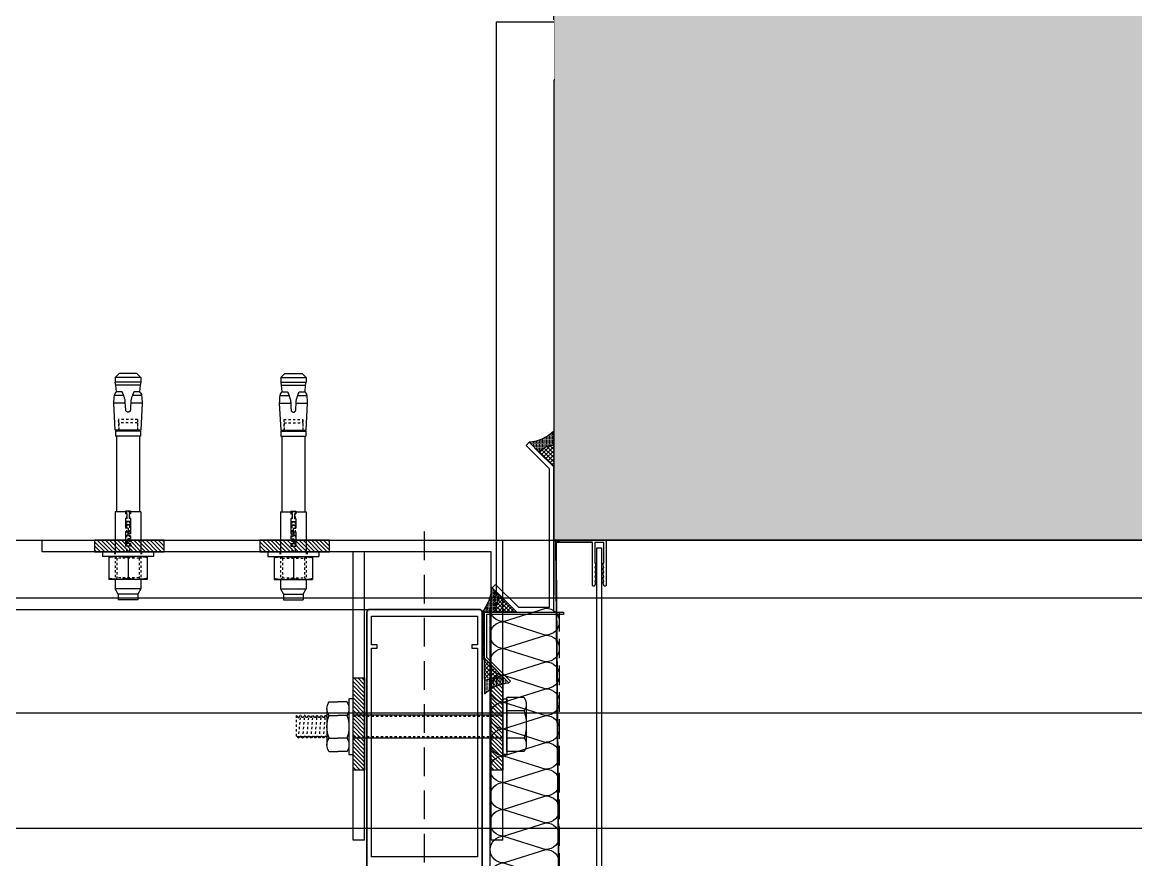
# Model space of a CAD drawing. Header units: inches. Extents: x 21 to 32698, y 13 to 3712.
# Drawn here: x 11963.62 to 12011.99, y 968.21 to 1004.58 of the extents above; entities that cross this region are included whole.
import ezdxf

# ---------------------------------------------------------------- set-up
doc = ezdxf.new("R2010")
doc.units = ezdxf.units.IN
doc.header["$MEASUREMENT"] = 0
doc.set_wipeout_variables(frame=1)
for name, pattern in [('1+1 dbx a2$0$374_BLD_A1_BLOK_2$0$HIDDEN', [0.375, 0.25, -0.125]), ('DASHDOT', [1, 0.5, -0.25, 0, -0.25]), ('DASHED2', [0.375, 0.25, -0.125]), ('DOT', [6.35, 0, -6.35]), ('HIDDEN', [9.525, 6.35, -3.175]), ('phl_center', [0.75, 0.4, -0.35]), ('phl_thick', [0])]:
    doc.linetypes.add(name, pattern=pattern)
for name, color, linetype, lineweight in [('Z_MİM_-KM-BEAM-RAY', 8, 'DOT', 25), ('Z_MİM_-KM-GLAZ', 8, 'Continuous', 25), ('Z_MİM_-KM-IRON-09', 8, 'Continuous', 25), ('Z_MİM_-KM-IZO-THERMAL', 8, 'Continuous', 25), ('Z_MİM_-KM-IZO-THERMAL-ROCKWOOL', 8, 'BATTING', 25), ('Z_MİM_-KM-PATTERN-STRC', 8, 'Continuous', 25), ('Z_MİM_-KM-STRC-CONCRETE', 8, 'Continuous', 25), ('Z_MİM_-KM-WALL', 8, 'Continuous', 25), ('Z_MİM_-KM-WALL-PL', 8, 'Continuous', 25), ('Z_MİM_-KM-WALL-PLASTER', 8, 'Continuous', 25), ('Z_MİM_00', 8, 'Continuous', 25), ('Z_MİM_2-0', 8, 'Continuous', 25), ('Z_MİM_3-1', 8, 'DASHED2', 25), ('Z_MİM_ALUMINIUM', 8, 'Continuous', 25), ('Z_MİM_AX', 8, 'DASHDOT', 25), ('Z_MİM_MYM Taşyünü', 8, 'Continuous', 25), ('Z_MİM_MYM_alüminyum levha', 8, 'Continuous', 25), ('Z_MİM_MYM_butil mastik', 8, 'Continuous', 25), ('Z_MİM_MYM_galvaniz levha', 8, 'Continuous', 25), ('Z_MİM_MYM_MEMBRAN_', 8, 'HIDDEN', 25), ('Z_MİM_MYM_taşyünü', 8, 'Continuous', 25), ('Z_MİM_OL', 8, 'Continuous', 25), ('Z_MİM_projection', 8, 'Continuous', 25)]:
    doc.layers.add(name, color=color, linetype=linetype, lineweight=lineweight)
doc.linetypes.add('BATTING', pattern='A,0.00254,-2.54,[134,ltypeshp.shx,S=2.54,R=0,X=-2.54,Y=0],-5.08,[134,ltypeshp.shx,S=2.54,R=180,X=2.54,Y=0],-2.54', length=10.16254)

# ---------------------------------------------------------------- blocks, each defined once
blk = doc.blocks.new('VD')
at = {"layer": 'Z_MİM_2-0', "extrusion": (0.950035, -0.312144, 0), "elevation": -4.98}
blk.add_lwpolyline([(10.18, 0), (15.15, 0)], dxfattribs=at)
at = {"layer": 'Z_MİM_2-0', "extrusion": (0.932972, 0.359948, 0), "elevation": 5.74}
blk.add_lwpolyline([(14.87, 0), (10.57, 0)], dxfattribs=at)
at = {"layer": 'Z_MİM_2-0', "extrusion": (0.164399, -0.986394, 0)}
for points, elevation in [([(-0.17, 0), (4.08, 0)], -11.73), ([(3.85, 0), (-0.4, 0)], -10.35), ([(3.62, 0), (-0.63, 0)], -8.97), ([(3.39, 0), (-0.86, 0)], -7.59), ([(3.16, 0), (-1.09, 0)], -6.21), ([(2.93, 0), (-1.32, 0)], -4.83), ([(2.7, 0), (-1.55, 0)], -3.44), ([(2.47, 0), (-1.79, 0)], -2.06)]:
    blk.add_lwpolyline(points, dxfattribs=dict(at, elevation=elevation))
at = {"layer": 'Z_MİM_2-0'}
blk.add_lwpolyline([(-1.73, 13), (1.72, 13.58)], dxfattribs=at)
at = {"layer": 'Z_MİM_2-0', "extrusion": (1, 0, 0)}
for points, elevation in [([(0.14, 0), (11.22, 0)], -1.55), ([(11.92, 0), (0.14, 0)], 1.55), ([(-2.72, 0), (-3.09, 0)], -0.45), ([(-3.09, 0), (-2.72, 0)], 0.45)]:
    blk.add_lwpolyline(points, dxfattribs=dict(at, elevation=elevation))
at = {"layer": 'Z_MİM_2-0', "extrusion": (0.065533, -0.99785, 0), "elevation": -0.9}
blk.add_lwpolyline([(-0.26, 0), (2.16, 0)], dxfattribs=at)
at = {"layer": 'Z_MİM_2-0', "extrusion": (0, 1, 0)}
for points, elevation in [([(4.1, 0), (-4.1, 0)], -0.06), ([(-0.45, 0), (0.45, 0)], -2.72)]:
    blk.add_lwpolyline(points, dxfattribs=dict(at, elevation=elevation))
at = {"layer": 'Z_MİM_2-0'}
for centre, start, end in [((-1.75, 0.14), 270, 0), ((1.75, 0.14), 180, 270)]:
    blk.add_arc(centre, 0.2, start, end, dxfattribs=at)
at = {"layer": 'Z_MİM_2-0', "extrusion": (0, 0, -1)}
for centre, radius, start, end in [((1.28, -0.06), 2.82, 290.351, 0), ((0, 3.39), 6.5, 273.9761, 290.351), ((0, 3.39), 6.5, 249.649, 266.0239), ((-1.28, -0.06), 2.82, 180, 249.649)]:
    blk.add_arc(centre, radius, start, end, dxfattribs=at)
at = {"layer": 'Z_MİM_3-1', "extrusion": (0.469472, -0.882948, 0)}
blk.add_lwpolyline([(-1.3, 0), (0, 0)], dxfattribs=at)
at = {"layer": 'Z_MİM_3-1', "extrusion": (-0.469472, -0.882948, 0), "elevation": 0}
blk.add_lwpolyline([(0, 0), (1.3, 0)], dxfattribs=at)
at = {"layer": 'Z_MİM_3-1'}
for points in [[(-2.2, -2.72), (-1.15, -0.61)], [(-0.64, -3.08), (-0.52, -0.61)], [(-0.47, -3.09), (-0.35, -0.61)], [(0.47, -3.09), (0.35, -0.61)], [(0.64, -3.08), (0.52, -0.61)], [(1.14, -0.61), (2.2, -2.72)]]:
    blk.add_lwpolyline(points, dxfattribs=at)
at = {"layer": 'Z_MİM_3-1', "extrusion": (0.998869, -0.047542, 0), "elevation": -1.06}
blk.add_lwpolyline([(-3.05, 0), (-0.66, 0)], dxfattribs=at)
at = {"layer": 'Z_MİM_3-1', "extrusion": (0, 1, 0), "elevation": -0.61}
blk.add_lwpolyline([(1.14, 0), (-1.15, 0)], dxfattribs=at)
at = {"layer": 'Z_MİM_3-1', "extrusion": (0.998869, 0.047542, 0), "elevation": 1.06}
blk.add_lwpolyline([(-3.05, 0), (-0.66, 0)], dxfattribs=at)
at = {"layer": 'Z_MİM_AX', "extrusion": (1, 0, 0), "elevation": 0}
blk.add_lwpolyline([(-7.11, 0), (19.94, 0)], dxfattribs=at)
blk = doc.blocks.new('A$C70963ABB')
at = {"layer": 'Z_MİM_-KM-IRON-09'}
blk.add_lwpolyline([(0.4, 20), (0.4, 69.5), (5.4, 69.5), (5.4, 70), (-0.1, 70), (-0.1, 20), (0.4, 20)], dxfattribs=at)
at = {"layer": 'Z_MİM_OL', "yscale": 0.1, "zscale": 0.1}
for p, xscale in [((1.726, 69.506), 0.1), ((4.074, 69.506), -0.1)]:
    blk.add_blockref('VD', p, dxfattribs=dict(at, xscale=xscale))
blk = doc.blocks.new('-KM_Kolon-1K')
at = {"layer": 'Z_MİM_-KM-PATTERN-STRC'}
blk.add_hatch(color=256, dxfattribs=at).paths.add_polyline_path([(2654.999, 35), (2749.999, 35), (2749.999, 0), (2654.999, 0)], flags=0)
at = {"layer": 'Z_MİM_-KM-STRC-CONCRETE'}
blk.add_lwpolyline([(2654.999, 35), (2749.999, 35), (2749.999, 0), (2654.999, 0)], close=True, dxfattribs=at)
blk = doc.blocks.new('-KM_Kiriş İzi-1K')
at = {"layer": 'Z_MİM_-KM-BEAM-RAY'}
blk.add_line((2035, 0), (2654.998, 0), dxfattribs=at)
blk = doc.blocks.new('*U90')
at = {"layer": 'Z_MİM_MYM_butil mastik'}
h = blk.add_hatch(dxfattribs=at)
h.set_pattern_fill('DOTS', color=256, scale=0.4, angle=180, style=0)
h.set_pattern_definition([(180, (-119708.88504, -7601.3515), (-0.3175, -0.635), [0, -0.635])])
edge = h.paths.add_edge_path()
edge.add_arc((-11.21, 44.59), 17.47, 270.9769, 309.9193)
edge.add_line((0, 31.2), (0, 24.84))
edge.add_arc((-0.62, 24.63), 0.652, 19.0453, 91.4713)
edge.add_arc((-0.38, 15.53), 9.76, 91.4713, 126.6192)
edge.add_arc((-5.81, 22.83), 0.652, 126.6192, 199.0453)
edge.add_line((-6.43, 22.62), (-10.91, 27.13))
h = blk.add_hatch(dxfattribs=at)
h.set_pattern_fill('ANSI37', color=256, scale=0.4, angle=180, style=0)
h.set_pattern_definition([(225, (-119708.885, -7601.3515), (0.898025612, -0.898025612), []), (315, (-119708.885, -7601.3515), (0.898025612, 0.898025612), [])])
edge = h.paths.add_edge_path()
edge.add_arc((-0.19, 17.09), 0.61, 256.328, 286.1228)
edge.add_arc((-0.03, 16.53), 0.0316, 286.1228, 360.0011)
edge.add_line((0, 16.53), (0, 24.84))
edge.add_arc((-0.62, 24.63), 0.652, 19.0453, 91.4713)
edge.add_arc((-0.38, 15.53), 9.76, 91.4713, 126.6192)
edge.add_arc((-5.81, 22.83), 0.652, 126.6192, 199.0453)
edge.add_line((-6.43, 22.62), (-0.35, 16.5))
edge.add_arc((-0.33, 16.53), 0.0316, 224.8312, 256.328)
h = blk.add_hatch(dxfattribs=at)
h.set_pattern_fill('DOTS', color=256, scale=0.4, angle=180, style=0)
h.set_pattern_definition([(180, (-119649.0471, -7567.4591), (-0.3175, -0.635), [0, -0.635])])
edge = h.paths.add_edge_path()
edge.add_arc((-91.17, 12.16), 17.47, 316.1456, 355.0881)
edge.add_line((-73.76, 10.67), (-69.25, 6.19))
edge.add_arc((-69.54, 5.6), 0.652, 64.214, 136.6401)
edge.add_arc((-62.92, -0.65), 9.76, 136.6401, 171.788)
edge.add_arc((-71.93, 0.65), 0.652, 171.788, 244.214)
edge.add_line((-72.21, 0.06), (-78.57, 0.06))
h = blk.add_hatch(dxfattribs=at)
h.set_pattern_fill('ANSI37', color=256, scale=0.4, angle=180, style=0)
h.set_pattern_definition([(225, (-119649.0471, -7567.4591), (0.898025612, -0.898025612), []), (315, (-119649.0471, -7567.4591), (0.898025612, 0.898025612), [])])
edge = h.paths.add_edge_path()
edge.add_arc((-63.89, 0.59), 0.61, 301.4968, 331.2916)
edge.add_arc((-63.39, 0.31), 0.0316, 331.2916, 405.1698)
edge.add_line((-63.36, 0.33), (-69.25, 6.19))
edge.add_arc((-69.54, 5.6), 0.652, 64.214, 136.6401)
edge.add_arc((-62.92, -0.65), 9.76, 136.6401, 171.788)
edge.add_arc((-71.93, 0.65), 0.652, 171.788, 244.214)
edge.add_line((-72.21, 0.06), (-63.59, 0.06))
edge.add_arc((-63.59, 0.09), 0.0316, 270, 301.4968)
at = {"layer": 'Z_MİM_MYM_butil mastik', "linetype": 'ByBlock'}
for points in [[(-10.91, 27.13, 0.171573), (0, 31.2), (0, 24.84, 0.326976), (-0.63, 25.28, 0.154575), (-6.2, 23.36, 0.326976), (-6.43, 22.62)], [(-0.34, 16.5, 0.130742), (-0.02, 16.5, 0.334005), (0, 16.53), (0, 24.84, 0.326976), (-0.63, 25.28, 0.154575), (-6.2, 23.36, 0.326976), (-6.43, 22.62), (-0.35, 16.5, 0.138302)], [(-78.57, 0.06, 0.171573), (-73.76, 10.67), (-69.25, 6.19, 0.326976), (-70.01, 6.05, 0.154575), (-72.57, 0.74, 0.326976), (-72.21, 0.06)], [(-63.57, 0.07, 0.130742), (-63.36, 0.29, 0.334005), (-63.36, 0.33), (-69.25, 6.19, 0.326976), (-70.01, 6.05, 0.154575), (-72.57, 0.74, 0.326976), (-72.21, 0.06), (-63.59, 0.06, 0.138302)]]:
    blk.add_lwpolyline(points, format="xyb", close=True, dxfattribs=at)
at = {"layer": 'Z_MİM_MYM_galvaniz levha'}
blk.add_lwpolyline([(-12.02, 25.37, -0.414214), (-12.02, 25.37), (-10.61, 26.78, -0.414214), (-10.61, 26.78), (0, 16.11), (0, 0), (-63.16, 0, 0.667116), (-63.16, 0), (-73.76, 10.67, -0.414214), (-73.76, 10.67), (-72.34, 12.08), (-62.32, 2), (-2, 2), (-2, 15.28), (-12.02, 25.37)], format="xyb", dxfattribs=at)
blk = doc.blocks.new('DÜBEL')
at = {"layer": 'Z_MİM_projection', "linetype": 'phl_thick'}
for p, q in [((0, 10.42), (2.08, 10.42)), ((0, -11.81), (0, 10.42)), ((2.08, -11.81), (2.08, 10.42)), ((-67.88, 1.18), (-67.88, 5.2)), ((-52.78, 4.83), (-64.52, 5.45)), ((-64.52, 0.47), (-64.52, 5.45)), ((-17.36, 4.86), (0, 4.86)), ((-17.36, 0.41), (-17.36, 4.86)), ((2.08, 7.64), (12.01, 7.64)), ((2.12, 4.57), (2.14, 4.93)), ((2.14, 4.93), (2.18, 5.3)), ((2.18, 5.3), (2.22, 5.67)), ((2.22, 5.67), (2.27, 6.05)), ((2.27, 6.05), (2.32, 6.43)), ((2.32, 6.43), (2.39, 6.82)), ((2.39, 6.82), (2.46, 7.23)), ((2.46, 7.23), (2.55, 7.64)), ((11.68, 7), (11.55, 7.64)), ((11.78, 6.38), (11.68, 7)), ((11.86, 5.78), (11.78, 6.38)), ((11.93, 5.19), (11.86, 5.78)), ((11.98, 4.62), (11.93, 5.19)), ((12.01, -9.03), (12.01, 7.64)), ((12.01, 4.86), (16.11, 4.86)), ((18.4, 3.54), (16.11, 4.86)), ((16.11, -6.25), (16.11, 4.86)), ((-77.43, 3.09), (-75.69, 4.83)), ((-77.43, -4.48), (-77.43, 3.09)), ((-75.69, 4.83), (-73.69, 4.83)), ((-75.69, -6.22), (-75.69, 4.83)), ((-72.43, 4.57), (-73.69, 4.83)), ((-73.69, -6.22), (-73.69, 4.83)), ((-69.49, 4.35), (-72.43, 4.57)), ((-72.43, -5.96), (-72.43, 4.57)), ((-69.49, 1.95), (-69.49, 4.35)), ((-69.46, 1.92), (-69.49, 1.95)), ((-69.42, 1.89), (-69.46, 1.92)), ((-69.39, 1.86), (-69.42, 1.89)), ((-69.35, 1.83), (-69.39, 1.86)), ((-69.31, 1.79), (-69.35, 1.83)), ((-69.27, 1.76), (-69.31, 1.79)), ((-69.23, 1.73), (-69.27, 1.76)), ((-69.13, 1.69), (-69.23, 1.73)), ((-69.03, 1.64), (-69.13, 1.69)), ((-68.92, 1.59), (-69.03, 1.64)), ((-68.8, 1.55), (-68.92, 1.59)), ((-68.68, 1.5), (-68.8, 1.55)), ((-68.56, 1.44), (-68.68, 1.5)), ((-68.43, 1.39), (-68.56, 1.44)), ((-68.3, 1.34), (-68.43, 1.39)), ((-68.16, 1.29), (-68.3, 1.34)), ((-68.02, 1.24), (-68.16, 1.29)), ((-67.88, 1.18), (-68.02, 1.24)), ((-67.58, 1.08), (-67.88, 1.18)), ((-67.28, 0.98), (-67.58, 1.08)), ((-66.98, 0.88), (-67.28, 0.98)), ((-66.67, 0.79), (-66.98, 0.88)), ((-66.36, 0.7), (-66.67, 0.79)), ((-66.05, 0.62), (-66.36, 0.7)), ((-65.74, 0.54), (-66.05, 0.62)), ((-65.56, 0.53), (-65.74, 0.54)), ((-65.39, 0.52), (-65.56, 0.53)), ((-65.04, 0.5), (-65.39, 0.52)), ((-64.87, 0.49), (-65.04, 0.5)), ((-61.6, 0.32), (-64.87, 0.49)), ((-61.52, 0.31), (-61.6, 0.32)), ((-61.44, 0.29), (-61.52, 0.31)), ((-61.36, 0.27), (-61.44, 0.29)), ((-61.29, 0.24), (-61.36, 0.27)), ((-61.21, 0.21), (-61.29, 0.24)), ((-61.15, 0.17), (-61.21, 0.21)), ((-61.08, 0.12), (-61.15, 0.17)), ((-61.02, 0.07), (-61.08, 0.12)), ((-60.96, 0.02), (-61.02, 0.07)), ((-60.91, -0.03), (-60.96, 0.02)), ((-52.78, -6.22), (-52.78, 4.83)), ((-52.78, 3.37), (-52.43, 3.37)), ((-52.43, 4.76), (-50.28, 4.76)), ((-52.43, -6.15), (-52.43, 4.76)), ((-50.28, -6.15), (-50.28, 4.76)), ((-50.28, 4.31), (-17.36, 4.31)), ((-17.65, 0.41), (-16.43, 0.41)), ((-17.65, -1.8), (-17.65, 0.41)), ((-16.43, -0.17), (-16.43, 0.41)), ((-14.44, 0.41), (-13.23, 0.41)), ((-14.44, -0.17), (-14.44, 0.41)), ((-13.23, -1.8), (-13.23, 0.41)), ((-12.99, 0.41), (-11.77, 0.41)), ((-12.99, -1.8), (-12.99, 0.41)), ((-11.77, -1.8), (-11.77, 0.41)), ((-11.53, 0.41), (-10.31, 0.41)), ((-11.53, -1.8), (-11.53, 0.41)), ((-10.31, -0.82), (-10.31, 0.41)), ((-8.64, 0.41), (-3.89, 0.41)), ((-8.64, -0.57), (-8.64, 0.41)), ((-3.89, -0.57), (-3.89, 0.41)), ((-3.65, 0.41), (-2.43, 0.41)), ((-3.65, -1.8), (-3.65, 0.41)), ((-2.43, -1.8), (-2.43, 0.41)), ((2.08, 3.47), (2.09, 3.84)), ((2.09, 3.07), (2.08, 3.47)), ((2.09, 3.84), (2.1, 4.2)), ((2.1, 2.67), (2.09, 3.07)), ((2.1, 4.2), (2.12, 4.57)), ((2.12, 2.27), (2.1, 2.67)), ((2.16, 1.87), (2.12, 2.27)), ((2.2, 1.46), (2.16, 1.87)), ((2.25, 1.05), (2.2, 1.46)), ((2.31, 0.63), (2.25, 1.05)), ((2.38, 0.2), (2.31, 0.63)), ((2.46, -0.24), (2.38, 0.2)), ((11.63, -0.28), (11.71, 0.12)), ((11.71, 0.12), (11.77, 0.51)), ((11.77, 0.51), (11.83, 0.9)), ((11.83, 0.9), (11.88, 1.27)), ((11.88, 1.27), (11.92, 1.65)), ((11.92, 1.65), (11.95, 2.01)), ((11.95, 2.01), (11.98, 2.38)), ((12, 4.05), (11.98, 4.62)), ((11.98, 2.38), (12, 2.74)), ((12.01, 3.47), (12, 4.05)), ((12, 2.74), (12.01, 3.11)), ((12.01, 3.11), (12.01, 3.47)), ((18.4, 3.54), (20.83, 3.54)), ((18.4, -4.93), (18.4, 3.54)), ((20.83, -4.93), (20.83, 3.54)), ((-75.69, -6.22), (-77.43, -4.48)), ((-69.49, -3.34), (-69.46, -3.31)), ((-69.49, -5.74), (-69.49, -3.34)), ((-69.46, -3.31), (-69.42, -3.28)), ((-69.42, -3.28), (-69.39, -3.25)), ((-69.39, -3.25), (-69.35, -3.21)), ((-69.35, -3.21), (-69.31, -3.18)), ((-69.31, -3.18), (-69.27, -3.15)), ((-69.27, -3.15), (-69.23, -3.12)), ((-69.23, -3.12), (-69.12, -3.07)), ((-69.12, -3.07), (-69.01, -3.02)), ((-69.01, -3.02), (-68.88, -2.97)), ((-68.88, -2.97), (-68.75, -2.91)), ((-68.75, -2.91), (-68.62, -2.86)), ((-68.62, -2.86), (-68.48, -2.8)), ((-68.48, -2.8), (-68.34, -2.75)), ((-68.34, -2.75), (-68.19, -2.69)), ((-68.19, -2.69), (-68.04, -2.63)), ((-68.04, -2.63), (-67.88, -2.57)), ((-67.88, -2.57), (-67.58, -2.47)), ((-67.88, -6.59), (-67.88, -2.57)), ((-67.58, -2.47), (-67.28, -2.37)), ((-67.28, -2.37), (-66.98, -2.27)), ((-66.98, -2.27), (-66.67, -2.18)), ((-66.67, -2.18), (-66.36, -2.09)), ((-66.36, -2.09), (-66.05, -2.01)), ((-66.05, -2.01), (-65.74, -1.93)), ((-65.74, -1.93), (-65.56, -1.92)), ((-65.56, -1.92), (-65.39, -1.91)), ((-65.39, -1.91), (-65.04, -1.89)), ((-65.04, -1.89), (-64.87, -1.88)), ((-64.87, -1.88), (-64.69, -1.87)), ((-64.69, -1.87), (-63.26, -1.8)), ((-64.52, -6.84), (-64.52, -1.86)), ((-63.26, -1.8), (-62.84, -1.78)), ((-62.84, -1.78), (-62.43, -1.75)), ((-62.43, -1.75), (-62.01, -1.73)), ((-62.01, -1.73), (-61.6, -1.71)), ((-61.6, -1.71), (-61.52, -1.7)), ((-61.52, -1.7), (-61.44, -1.68)), ((-61.44, -1.68), (-61.36, -1.66)), ((-61.36, -1.66), (-61.29, -1.63)), ((-61.29, -1.63), (-61.21, -1.6)), ((-61.21, -1.6), (-61.15, -1.56)), ((-61.15, -1.56), (-61.08, -1.51)), ((-61.08, -1.51), (-61.02, -1.46)), ((-61.02, -1.46), (-60.96, -1.41)), ((-60.96, -1.41), (-60.91, -1.35)), ((-60.86, -0.1), (-60.91, -0.03)), ((-60.91, -1.35), (-60.86, -1.29)), ((-60.82, -0.16), (-60.86, -0.1)), ((-60.86, -1.29), (-60.82, -1.23)), ((-60.78, -0.23), (-60.82, -0.16)), ((-60.82, -1.23), (-60.78, -1.16)), ((-60.74, -0.31), (-60.78, -0.23)), ((-60.78, -1.16), (-60.74, -1.08)), ((-60.72, -0.38), (-60.74, -0.31)), ((-60.74, -1.08), (-60.72, -1.01)), ((-60.69, -0.46), (-60.72, -0.38)), ((-60.72, -1.01), (-60.69, -0.93)), ((-60.68, -0.54), (-60.69, -0.46)), ((-60.69, -0.93), (-60.68, -0.85)), ((-60.67, -0.62), (-60.68, -0.54)), ((-60.68, -0.85), (-60.67, -0.77)), ((-60.67, -0.69), (-60.67, -0.62)), ((-60.67, -0.77), (-60.67, -0.69)), ((-52.78, -4.76), (-52.43, -4.76)), ((-17.65, -1.8), (-16.43, -1.8)), ((-17.36, -6.25), (-17.36, -1.8)), ((-16.43, -0.17), (-14.44, -0.17)), ((-16.43, -1.19), (-14.44, -1.19)), ((-16.43, -1.8), (-16.43, -1.19)), ((-14.44, -1.8), (-14.44, -1.19)), ((-14.44, -1.8), (-13.23, -1.8)), ((-12.99, -1.8), (-11.77, -1.8)), ((-11.53, -1.8), (-7.84, -1.8)), ((-10.31, -0.82), (-7.84, -0.82)), ((-8.64, -0.57), (-6.87, -0.57)), ((-7.84, -1.8), (-7.84, -0.82)), ((-6.87, -1.8), (-6.87, -0.57)), ((-6.87, -1.8), (-5.65, -1.8)), ((-5.65, -0.57), (-3.89, -0.57)), ((-5.65, -1.8), (-5.65, -0.57)), ((-3.65, -1.8), (-2.43, -1.8)), ((2.08, -4.86), (2.09, -4.46)), ((2.09, -4.46), (2.1, -4.06)), ((2.1, -4.06), (2.12, -3.66)), ((2.12, -3.66), (2.16, -3.25)), ((2.16, -3.25), (2.2, -2.85)), ((2.2, -2.85), (2.25, -2.44)), ((2.25, -2.44), (2.31, -2.02)), ((2.31, -2.02), (2.38, -1.59)), ((2.38, -1.59), (2.46, -1.15)), ((2.55, -0.69), (2.46, -0.24)), ((2.46, -1.15), (2.55, -0.69)), ((2.55, -0.69), (11.55, -0.69)), ((11.55, -0.69), (11.63, -0.28)), ((11.63, -1.11), (11.55, -0.69)), ((11.71, -1.51), (11.63, -1.11)), ((11.77, -1.9), (11.71, -1.51)), ((11.83, -2.29), (11.77, -1.9)), ((11.88, -2.66), (11.83, -2.29)), ((11.92, -3.03), (11.88, -2.66)), ((11.95, -3.4), (11.92, -3.03)), ((11.98, -3.77), (11.95, -3.4)), ((12, -4.13), (11.98, -3.77)), ((12.01, -4.5), (12, -4.13)), ((12.01, -4.86), (12.01, -4.5)), ((-75.69, -6.22), (-73.69, -6.22)), ((-73.69, -6.22), (-72.43, -5.96)), ((-72.43, -5.96), (-69.49, -5.74)), ((-64.52, -6.84), (-52.78, -6.22)), ((-52.43, -6.15), (-50.28, -6.15)), ((-50.28, -5.69), (-17.36, -5.69)), ((-17.36, -6.25), (0, -6.25)), ((2.09, -5.23), (2.08, -4.86)), ((2.08, -9.03), (12.01, -9.03)), ((2.1, -5.59), (2.09, -5.23)), ((2.12, -5.95), (2.1, -5.59)), ((2.14, -6.32), (2.12, -5.95)), ((2.18, -6.69), (2.14, -6.32)), ((2.22, -7.06), (2.18, -6.69)), ((2.27, -7.44), (2.22, -7.06)), ((2.32, -7.82), (2.27, -7.44)), ((2.39, -8.21), (2.32, -7.82)), ((2.46, -8.61), (2.39, -8.21)), ((2.55, -9.03), (2.46, -8.61)), ((11.55, -9.03), (11.63, -8.61)), ((11.63, -8.61), (11.71, -8.21)), ((11.71, -8.21), (11.77, -7.82)), ((11.77, -7.82), (11.83, -7.44)), ((11.83, -7.44), (11.88, -7.06)), ((11.88, -7.06), (11.92, -6.69)), ((11.92, -6.69), (11.95, -6.32)), ((11.95, -6.32), (11.98, -5.95)), ((11.98, -5.95), (12, -5.59)), ((12, -5.59), (12.01, -5.23)), ((12.01, -5.23), (12.01, -4.86)), ((12.01, -6.25), (16.11, -6.25)), ((16.11, -6.25), (18.4, -4.93)), ((18.4, -4.93), (20.83, -4.93)), ((0, -11.81), (2.08, -11.81))]:
    blk.add_line(p, q, dxfattribs=at)
at = {"layer": 'Z_MİM_projection', "linetype": 'phl_center'}
for p, q in [((-67.88, 1.18), (-67.88, 5.2)), ((-64.52, 0.47), (-64.52, 5.45)), ((0, 5.21), (2.08, 5.21)), ((0, 4.86), (12.01, 4.86)), ((2.08, -9.03), (2.08, 7.64)), ((2.12, 4.57), (2.14, 4.93)), ((2.14, 4.93), (2.18, 5.3)), ((2.18, 5.3), (2.22, 5.67)), ((2.22, 5.67), (2.27, 6.05)), ((2.27, 6.05), (2.32, 6.43)), ((2.32, 6.43), (2.39, 6.82)), ((2.39, 6.82), (2.46, 7.23)), ((2.46, 7.23), (2.55, 7.64)), ((11.63, 7.23), (11.55, 7.64)), ((11.71, 6.82), (11.63, 7.23)), ((11.77, 6.43), (11.71, 6.82)), ((11.83, 6.05), (11.77, 6.43)), ((11.88, 5.67), (11.83, 6.05)), ((11.92, 5.3), (11.88, 5.67)), ((11.95, 4.93), (11.92, 5.3)), ((11.98, 4.57), (11.95, 4.93)), ((16.11, -6.25), (16.11, 4.86)), ((-75.69, -6.22), (-75.69, 4.83)), ((-73.69, -6.22), (-73.69, 4.83)), ((-72.43, -5.96), (-72.43, 4.57)), ((-69.49, 1.95), (-69.49, 4.35)), ((-56.04, 3.37), (-57.46, 3.47)), ((-57.46, 3.47), (-52.78, 3.47)), ((-57.46, -4.86), (-57.46, 3.47)), ((-56.04, 3.37), (-52.78, 3.37)), ((-56.04, -4.76), (-56.04, 3.37)), ((-17.36, -1.8), (-17.36, 0.41)), ((-17.36, 0), (0, 0)), ((0, -1.39), (0, 0)), ((2.8, 4.11), (2.08, 4.83)), ((2.08, 3.47), (2.09, 3.84)), ((2.09, 3.11), (2.08, 3.47)), ((2.09, 3.84), (2.1, 4.2)), ((2.1, 2.74), (2.09, 3.11)), ((2.1, 4.2), (2.12, 4.57)), ((2.12, 2.38), (2.1, 2.74)), ((2.14, 2.01), (2.12, 2.38)), ((2.18, 1.65), (2.14, 2.01)), ((2.22, 1.27), (2.18, 1.65)), ((2.27, 0.9), (2.22, 1.27)), ((2.32, 0.51), (2.27, 0.9)), ((2.39, 0.12), (2.32, 0.51)), ((2.46, -0.28), (2.39, 0.12)), ((2.8, 4.11), (11.3, 4.11)), ((2.8, -5.5), (2.8, 4.11)), ((11.3, 4.11), (12.01, 4.83)), ((11.3, -5.5), (11.3, 4.11)), ((11.63, -0.28), (11.71, 0.12)), ((11.71, 0.12), (11.77, 0.51)), ((11.77, 0.51), (11.83, 0.9)), ((11.83, 0.9), (11.88, 1.27)), ((11.88, 1.27), (11.92, 1.65)), ((11.92, 1.65), (11.95, 2.01)), ((11.95, 2.01), (11.98, 2.38)), ((12, 4.2), (11.98, 4.57)), ((11.98, 2.38), (12, 2.74)), ((12.01, 3.84), (12, 4.2)), ((12, 2.74), (12.01, 3.11)), ((12.01, 3.47), (12.01, 3.84)), ((12.01, 3.11), (12.01, 3.47)), ((18.4, -4.93), (18.4, 3.54)), ((-69.49, -5.74), (-69.49, -3.34)), ((-67.88, -6.59), (-67.88, -2.57)), ((-64.52, -6.84), (-64.52, -1.86)), ((-57.46, -4.86), (-56.04, -4.76)), ((-56.04, -4.76), (-52.78, -4.76)), ((-17.36, -1.39), (0, -1.39)), ((2.08, -4.86), (2.09, -4.29)), ((2.09, -4.29), (2.12, -3.72)), ((2.12, -3.72), (2.17, -3.14)), ((2.17, -3.14), (2.23, -2.56)), ((2.23, -2.56), (2.32, -1.96)), ((2.32, -1.96), (2.42, -1.34)), ((2.42, -1.34), (2.55, -0.69)), ((2.55, -0.69), (2.46, -0.28)), ((2.55, -0.69), (11.55, -0.69)), ((11.55, -0.69), (11.63, -0.28)), ((11.63, -1.11), (11.55, -0.69)), ((11.71, -1.51), (11.63, -1.11)), ((11.77, -1.9), (11.71, -1.51)), ((11.83, -2.29), (11.77, -1.9)), ((11.88, -2.66), (11.83, -2.29)), ((11.92, -3.03), (11.88, -2.66)), ((11.95, -3.4), (11.92, -3.03)), ((11.98, -3.77), (11.95, -3.4)), ((12, -4.13), (11.98, -3.77)), ((12.01, -4.5), (12, -4.13)), ((12.01, -4.86), (12.01, -4.5)), ((-57.46, -4.86), (-52.78, -4.86)), ((0, -6.25), (12.01, -6.25)), ((0, -6.6), (2.08, -6.6)), ((2.09, -5.23), (2.08, -4.86)), ((2.08, -6.22), (2.8, -5.5)), ((2.1, -5.59), (2.09, -5.23)), ((2.12, -5.95), (2.1, -5.59)), ((2.14, -6.32), (2.12, -5.95)), ((2.18, -6.69), (2.14, -6.32)), ((2.22, -7.06), (2.18, -6.69)), ((2.27, -7.44), (2.22, -7.06)), ((2.32, -7.82), (2.27, -7.44)), ((2.39, -8.21), (2.32, -7.82)), ((2.46, -8.61), (2.39, -8.21)), ((2.55, -9.03), (2.46, -8.61)), ((2.8, -5.5), (11.3, -5.5)), ((12.01, -6.22), (11.3, -5.5)), ((11.55, -9.03), (11.63, -8.61)), ((11.63, -8.61), (11.71, -8.21)), ((11.71, -8.21), (11.77, -7.82)), ((11.77, -7.82), (11.83, -7.44)), ((11.83, -7.44), (11.88, -7.06)), ((11.88, -7.06), (11.92, -6.69)), ((11.92, -6.69), (11.95, -6.32)), ((11.95, -6.32), (11.98, -5.95)), ((11.98, -5.95), (12, -5.59)), ((12, -5.59), (12.01, -5.23)), ((12.01, -5.23), (12.01, -4.86))]:
    blk.add_line(p, q, dxfattribs=at)
at = {"layer": 'Z_MİM_projection', "linetype": 'phl_thick'}
for centre, radius, start, end in [((-67.46, 2.45), 2.78, 98.7137, 136.9395), ((-63.42, -32.93), 38.4, 91.6416, 96.6689), ((-67.46, -3.84), 2.78, 223.0605, 261.2863), ((-63.42, 31.55), 38.4, 263.3311, 268.3584)]:
    blk.add_arc(centre, radius, start, end, dxfattribs=at)
blk = doc.blocks.new('ANK-1')
h = blk.add_hatch()
h.set_pattern_fill('ANSI31', color=256, scale=10)
h.set_pattern_definition([(45, (-331102.9096, -110218.6467), (-0.8838834765, 0.8838834765), [])])
h.paths.add_polyline_path([(75.31, 0), (105.5, 0), (105.5, -5), (75.31, -5)])
h = blk.add_hatch()
h.set_pattern_fill('ANSI31', color=256, scale=10)
h.set_pattern_definition([(45, (-331031.0567, -110218.6467), (-0.8838834765, 0.8838834765), [])])
h.paths.add_polyline_path([(147.17, 0), (177.35, 0), (177.35, -5), (147.17, -5)])
h = blk.add_hatch()
h.set_pattern_fill('ANSI31', color=256, scale=10)
h.set_pattern_definition([(45, (-331289.2262, -110209.6467), (-0.8838834765, 0.8838834765), [])])
h.paths.add_polyline_path([(0, -99.81), (5, -99.81), (5, -59.81), (0, -59.81)])
h = blk.add_hatch()
h.set_pattern_fill('ANSI31', color=256, scale=10)
h.set_pattern_definition([(45, (-331229.2262, -110209.6467), (-0.8838834765, 0.8838834765), [])])
h.paths.add_polyline_path([(60, -99.81), (65, -99.81), (65, -59.81), (60, -59.81)])
for points in [[(68, 0), (0, 0)], [(0, -130.27), (0, 0)], [(5, -5), (200.09, -5), (200.09, 0)], [(200.09, 0), (68, 0)], [(0, -130.27), (5, -130.27), (5, -5)], [(60, -130.27), (60, -5)], [(65, -130.27), (65, -5)], [(60, -130.27), (65, -130.27)]]:
    blk.add_lwpolyline(points)
for points in [[(75.31, 0), (105.5, 0), (105.5, -5), (75.31, -5)], [(147.17, 0), (177.35, 0), (177.35, -5), (147.17, -5)], [(0, -99.81), (5, -99.81), (5, -59.81), (0, -59.81)], [(60, -99.81), (65, -99.81), (65, -59.81), (60, -59.81)]]:
    blk.add_lwpolyline(points, close=True)
at = {"layer": 'Z_MİM_projection', "linetype": 'phl_thick'}
for p, q in [((-10.2, -71.18, 2337909.68), (-10.21, -88.82, 2337909.68)), ((-9.22, -68.22, 2337909.68), (-1.79, -68.23, 2337909.68)), ((-1.81, -91.78, 2337909.68), (-1.79, -68.23, 2337909.68)), ((67.8, -70.23, 0), (71.62, -70.23, 0)), ((67.8, -70.23, 0), (71.62, -70.23, 0)), ((75.45, -70.23, 0), (71.62, -70.23, 0)), ((75.45, -70.23, 0), (71.62, -70.23, 0)), ((-9.24, -74.11, 2337909.68), (-1.8, -74.12, 2337909.68)), ((0, -76.01), (65.01, -76.01, 0)), ((0, -76.01), (65.01, -76.01, 0)), ((66.82, -73.19, 0), (66.81, -88.83, 0)), ((66.82, -73.19, 0), (66.81, -88.83, 0)), ((67.77, -76.12, 0), (71.62, -76.12, 0)), ((67.77, -76.12, 0), (71.62, -76.12, 0)), ((75.47, -76.12, 0), (71.62, -76.12, 0)), ((75.47, -76.12, 0), (71.62, -76.12, 0)), ((76.42, -73.19, 0), (76.41, -88.83, 0)), ((76.42, -73.19, 0), (76.41, -88.83, 0)), ((76.42, -75.05, 0), (76.41, -88.41, 0)), ((76.42, -75.05, 0), (76.41, -88.41, 0)), ((-9.25, -85.89, 2337909.68), (-1.81, -85.89, 2337909.68)), ((-0.01, -86.01), (65.02, -86.01, 0)), ((-0.01, -86.01), (65.02, -86.01, 0)), ((67.77, -85.89, 0), (71.61, -85.9, 0)), ((67.77, -85.89, 0), (71.61, -85.9, 0)), ((75.46, -85.9, 0), (71.61, -85.9, 0)), ((75.46, -85.9, 0), (71.61, -85.9, 0)), ((-9.24, -91.78, 2337909.68), (-1.81, -91.78, 2337909.68)), ((67.78, -91.78, 0), (71.61, -91.79, 0)), ((67.78, -91.78, 0), (71.61, -91.79, 0)), ((75.43, -91.79, 0), (71.61, -91.79, 0)), ((75.43, -91.79, 0), (71.61, -91.79, 0))]:
    blk.add_line(p, q, dxfattribs=at)
at = {"layer": 'Z_MİM_projection', "linetype": 'phl_center'}
for p, q in [((0, -76.61), (65.01, -76.61, 0)), ((0, -76.61), (65.01, -76.61, 0)), ((66.81, -76.01, 0), (66.82, -76.01, 0)), ((66.81, -76.01, 0), (66.82, -76.01, 0)), ((66.81, -76.61, 0), (66.82, -76.61, 0)), ((66.81, -76.61, 0), (66.82, -76.61, 0)), ((76.42, -76.74, 0), (76.96, -76.01, 0)), ((76.42, -76.74, 0), (76.96, -76.01, 0)), ((77.91, -86.01, 0), (77.02, -76.01, 0)), ((77.91, -86.01, 0), (77.02, -76.01, 0)), ((77.8, -76.99, 0), (77.08, -76.01, 0)), ((77.8, -76.99, 0), (77.08, -76.01, 0)), ((77.8, -76.99, 0), (78.04, -76.99, 0)), ((77.8, -76.99, 0), (78.04, -76.99, 0)), ((78.04, -76.99, 0), (78.76, -76.01, 0)), ((78.04, -76.99, 0), (78.76, -76.01, 0)), ((79.71, -86.01, 0), (78.82, -76.01, 0)), ((79.71, -86.01, 0), (78.82, -76.01, 0)), ((79.6, -76.99, 0), (78.88, -76.01, 0)), ((79.6, -76.99, 0), (78.88, -76.01, 0)), ((79.6, -76.99, 0), (79.84, -76.99, 0)), ((79.6, -76.99, 0), (79.84, -76.99, 0)), ((79.84, -76.99, 0), (80.56, -76.01, 0)), ((79.84, -76.99, 0), (80.56, -76.01, 0)), ((81.51, -86.01, 0), (80.62, -76.01, 0)), ((81.51, -86.01, 0), (80.62, -76.01, 0)), ((81.4, -76.99, 0), (80.68, -76.01, 0)), ((81.4, -76.99, 0), (80.68, -76.01, 0)), ((81.4, -76.99, 0), (81.64, -76.99, 0)), ((81.4, -76.99, 0), (81.64, -76.99, 0)), ((81.64, -76.99, 0), (82.36, -76.02, 0)), ((81.64, -76.99, 0), (82.36, -76.02, 0)), ((83.31, -86.02, 0), (82.42, -76.02, 0)), ((83.31, -86.02, 0), (82.42, -76.02, 0)), ((83.2, -76.99, 0), (82.48, -76.02, 0)), ((83.2, -76.99, 0), (82.48, -76.02, 0)), ((83.2, -76.99, 0), (83.44, -76.99, 0)), ((83.2, -76.99, 0), (83.44, -76.99, 0)), ((83.44, -76.99, 0), (84.16, -76.02, 0)), ((83.44, -76.99, 0), (84.16, -76.02, 0)), ((85.11, -86.02, 0), (84.22, -76.02, 0)), ((85.11, -86.02, 0), (84.22, -76.02, 0)), ((85, -76.99, 0), (84.28, -76.02, 0)), ((85, -76.99, 0), (84.28, -76.02, 0)), ((85, -76.99, 0), (85.24, -76.99, 0)), ((85, -76.99, 0), (85.24, -76.99, 0)), ((85.24, -76.99, 0), (85.96, -76.02, 0)), ((85.24, -76.99, 0), (85.96, -76.02, 0)), ((85.96, -76.02, 0), (86.08, -76.02, 0)), ((85.96, -76.02, 0), (86.08, -76.02, 0)), ((86.91, -86.02, 0), (86.02, -76.02, 0)), ((86.91, -86.02, 0), (86.02, -76.02, 0)), ((86.8, -76.99, 0), (86.08, -76.02, 0)), ((86.8, -76.99, 0), (86.08, -76.02, 0)), ((86.8, -76.99, 0), (87.04, -76.99, 0)), ((86.8, -76.99, 0), (87.04, -76.99, 0)), ((87.04, -76.99, 0), (87.76, -76.02, 0)), ((87.04, -76.99, 0), (87.76, -76.02, 0)), ((87.76, -76.02, 0), (87.88, -76.02, 0)), ((87.76, -76.02, 0), (87.88, -76.02, 0)), ((88.71, -86.02, 0), (87.82, -76.02, 0)), ((88.71, -86.02, 0), (87.82, -76.02, 0)), ((88.6, -76.99, 0), (87.88, -76.02, 0)), ((88.6, -76.99, 0), (87.88, -76.02, 0)), ((88.84, -76.99, 0), (88.6, -76.99, 0)), ((88.84, -76.99, 0), (88.6, -76.99, 0)), ((88.84, -76.99, 0), (89.56, -76.02, 0)), ((88.84, -76.99, 0), (89.56, -76.02, 0)), ((89.56, -76.02, 0), (89.68, -76.02, 0)), ((89.56, -76.02, 0), (89.68, -76.02, 0)), ((89.61, -85.05, 0), (89.62, -76.02, 0)), ((-0.01, -85.41), (65.02, -85.41, 0)), ((-0.01, -85.41), (65.02, -85.41, 0)), ((76.89, -85.04, 0), (76.41, -85.69, 0)), ((76.89, -85.04, 0), (76.41, -85.69, 0)), ((77.13, -85.04, 0), (76.89, -85.04, 0)), ((77.13, -85.04, 0), (76.89, -85.04, 0)), ((77.13, -85.04, 0), (77.85, -86.01, 0)), ((77.13, -85.04, 0), (77.85, -86.01, 0)), ((78.69, -85.04, 0), (77.97, -86.01, 0)), ((78.69, -85.04, 0), (77.97, -86.01, 0)), ((78.93, -85.04, 0), (78.69, -85.04, 0)), ((78.93, -85.04, 0), (78.69, -85.04, 0)), ((78.93, -85.04, 0), (79.65, -86.01, 0)), ((78.93, -85.04, 0), (79.65, -86.01, 0)), ((80.49, -85.04, 0), (79.77, -86.01, 0)), ((80.49, -85.04, 0), (79.77, -86.01, 0)), ((80.73, -85.04, 0), (80.49, -85.04, 0)), ((80.73, -85.04, 0), (80.49, -85.04, 0)), ((80.73, -85.04, 0), (81.45, -86.01, 0)), ((80.73, -85.04, 0), (81.45, -86.01, 0)), ((82.29, -85.04, 0), (81.57, -86.01, 0)), ((82.29, -85.04, 0), (81.57, -86.01, 0)), ((82.53, -85.04, 0), (82.29, -85.04, 0)), ((82.53, -85.04, 0), (82.29, -85.04, 0)), ((82.53, -85.04, 0), (83.25, -86.02, 0)), ((82.53, -85.04, 0), (83.25, -86.02, 0)), ((84.09, -85.04, 0), (83.37, -86.02, 0)), ((84.09, -85.04, 0), (83.37, -86.02, 0)), ((84.33, -85.04, 0), (84.09, -85.04, 0)), ((84.33, -85.04, 0), (84.09, -85.04, 0)), ((84.33, -85.04, 0), (85.05, -86.02, 0)), ((84.33, -85.04, 0), (85.05, -86.02, 0)), ((85.89, -85.04, 0), (85.17, -86.02, 0)), ((85.89, -85.04, 0), (85.17, -86.02, 0)), ((86.13, -85.04, 0), (85.89, -85.04, 0)), ((86.13, -85.04, 0), (85.89, -85.04, 0)), ((86.13, -85.04, 0), (86.85, -86.02, 0)), ((86.13, -85.04, 0), (86.85, -86.02, 0)), ((86.85, -86.02, 0), (86.97, -86.02, 0)), ((86.85, -86.02, 0), (86.97, -86.02, 0)), ((87.69, -85.04, 0), (86.97, -86.02, 0)), ((87.69, -85.04, 0), (86.97, -86.02, 0)), ((87.93, -85.04, 0), (87.69, -85.04, 0)), ((87.93, -85.04, 0), (87.69, -85.04, 0)), ((87.93, -85.04, 0), (88.65, -86.02, 0)), ((87.93, -85.04, 0), (88.65, -86.02, 0)), ((88.65, -86.02, 0), (88.77, -86.02, 0)), ((88.65, -86.02, 0), (88.77, -86.02, 0)), ((89.49, -85.05, 0), (88.77, -86.02, 0)), ((89.49, -85.05, 0), (88.77, -86.02, 0)), ((89.61, -85.05, 0), (89.49, -85.05, 0)), ((89.61, -85.05, 0), (89.49, -85.05, 0))]:
    blk.add_line(p, q, dxfattribs=at)
at = {"layer": 'Z_MİM_projection', "linetype": 'phl_thick', "elevation": 205305.12}
for points in [[(-1.81, -93.09), (-0.01, -93.09), (0.01, -68.93), (-1.79, -68.93)], [(66.82, -93.03), (65.02, -93.03), (65.01, -68.87), (66.81, -68.87)]]:
    blk.add_lwpolyline(points, close=True, dxfattribs=at)
at = {"layer": 'Z_MİM_projection', "linetype": 'phl_thick', "elevation": -2.85}
blk.add_lwpolyline([(0.01, -68.93), (-1.79, -68.93), (-1.81, -93.09), (-0.01, -93.09), (0, -76.01)], dxfattribs=at)
at = {"layer": 'Z_MİM_projection', "linetype": 'phl_thick'}
for centre, radius, start, end in [((-5.22, -71.18, 2337909.68), 4.98, 143.5278, 216.1432), ((71.8, -73.19, 0), 4.98, 143.5278, 216.1432), ((71.8, -73.19, 0), 4.98, 143.5278, 216.1432), ((71.44, -73.19, 0), 4.98, 323.784, 36.3994), ((71.44, -73.19, 0), 4.98, 323.784, 36.3994), ((8.37, -80.03, 2337909.68), 18.57, 161.4556, 198.4078), ((79.76, -81.03, 0), 12.94, 157.745, 202.0905), ((79.76, -81.03, 0), 12.94, 157.745, 202.0905), ((63.47, -81.01, 0), 12.94, 337.8218, 22.1673), ((63.47, -81.01, 0), 12.94, 337.8218, 22.1673), ((-5.23, -88.82, 2337909.68), 4.98, 143.784, 216.3994), ((71.79, -88.83, 0), 4.98, 143.784, 216.3994), ((71.79, -88.83, 0), 4.98, 143.784, 216.3994), ((71.43, -88.83, 0), 4.98, 323.5278, 36.1432), ((71.43, -88.83, 0), 4.98, 323.5278, 36.1432)]:
    blk.add_arc(centre, radius, start, end, dxfattribs=at)
at = {"xscale": -1, "rotation": 90}
blk.add_blockref('DÜBEL', (90.26, -5), dxfattribs=at)
at = {"rotation": 270}
blk.add_blockref('DÜBEL', (163.5, -5), dxfattribs=at)
blk = doc.blocks.new('*U160')
at = {"layer": 'Z_MİM_MYM_taşyünü'}
for p, q in [((-140.75, 5.82), (-146.57, 24.18)), ((-140.75, 5.82), (-134.92, 24.18)), ((-129.1, 5.82), (-134.92, 24.18)), ((-129.1, 5.82), (-123.28, 24.18)), ((-117.45, 5.82), (-123.28, 24.18)), ((-117.45, 5.82), (-111.63, 24.18)), ((-105.81, 5.82), (-111.63, 24.18)), ((-105.81, 5.82), (-99.98, 24.18)), ((-94.16, 5.82), (-99.98, 24.18)), ((-94.16, 5.82), (-88.34, 24.18)), ((-82.51, 5.82), (-88.34, 24.18)), ((-82.51, 5.82), (-76.69, 24.18)), ((-70.87, 5.82), (-76.69, 24.18)), ((-70.87, 5.82), (-65.04, 24.18)), ((-59.22, 5.82), (-65.04, 24.18)), ((-59.22, 5.82), (-53.4, 24.18)), ((-47.57, 5.82), (-53.4, 24.18)), ((-47.57, 5.82), (-41.75, 24.18)), ((-35.93, 5.82), (-41.75, 24.18)), ((-35.93, 5.82), (-30.1, 24.18)), ((-24.28, 5.82), (-30.1, 24.18)), ((-24.28, 5.82), (-18.46, 24.18)), ((-12.63, 5.82), (-18.46, 24.18)), ((-12.63, 5.82), (-6.81, 24.18)), ((-0.98, 5.82), (-6.81, 24.18)), ((-0.98, 5.82), (4.84, 24.18)), ((-146.57, 0), (-134.92, 0)), ((-134.92, 0), (-123.28, 0)), ((-123.28, 0), (-111.63, 0)), ((-111.63, 0), (-99.98, 0)), ((-99.98, 0), (-88.34, 0)), ((-88.34, 0), (-76.69, 0)), ((-76.69, 0), (-65.04, 0)), ((-65.04, 0), (-53.4, 0)), ((-53.4, 0), (-41.75, 0)), ((-41.75, 0), (-30.1, 0)), ((-30.1, 0), (-18.46, 0)), ((-18.46, 0), (-6.81, 0)), ((-6.81, 0), (4.84, 0))]:
    blk.add_line(p, q, dxfattribs=at)
at = {"layer": 'Z_MİM_MYM_taşyünü', "const_width": 0.5}
for points in [[(-145.07, 30), (-136.42, 30)], [(-133.42, 30), (-124.78, 30)], [(-121.78, 30), (-113.13, 30)], [(-110.13, 30), (-101.48, 30)], [(-98.48, 30), (-89.84, 30)], [(-86.84, 30), (-78.19, 30)], [(-75.19, 30), (-66.54, 30)], [(-63.54, 30), (-54.9, 30)], [(-51.9, 30), (-43.25, 30)], [(-40.25, 30), (-31.6, 30)], [(-28.6, 30), (-19.96, 30)], [(-16.96, 30), (-8.31, 30)], [(-5.31, 30), (3.34, 30)]]:
    blk.add_lwpolyline(points, dxfattribs=at)
at = {"layer": 'Z_MİM_MYM_taşyünü'}
for centre, start, end in [((-140.75, 24.18), 90, 180), ((-140.75, 24.18), 360, 90), ((-129.1, 24.18), 90, 180), ((-129.1, 24.18), 360, 90), ((-117.45, 24.18), 90, 180), ((-117.45, 24.18), 360, 90), ((-105.81, 24.18), 90, 180), ((-105.81, 24.18), 360, 90), ((-94.16, 24.18), 90, 180), ((-94.16, 24.18), 360, 90), ((-82.51, 24.18), 90, 180), ((-82.51, 24.18), 360, 90), ((-70.87, 24.18), 90, 180), ((-70.87, 24.18), 360, 90), ((-59.22, 24.18), 90, 180), ((-59.22, 24.18), 360, 90), ((-47.57, 24.18), 90, 180), ((-47.57, 24.18), 360, 90), ((-35.93, 24.18), 90, 180), ((-35.93, 24.18), 360, 90), ((-24.28, 24.18), 90, 180), ((-24.28, 24.18), 360, 90), ((-12.63, 24.18), 90, 180), ((-12.63, 24.18), 360, 90), ((-0.98, 24.18), 90, 180), ((-0.98, 24.18), 360, 90), ((-146.57, 5.82), 270, 0), ((-134.92, 5.82), 180, 270), ((-134.92, 5.82), 270, 0), ((-123.28, 5.82), 180, 270), ((-123.28, 5.82), 270, 0), ((-111.63, 5.82), 180, 270), ((-111.63, 5.82), 270, 0), ((-99.98, 5.82), 180, 270), ((-99.98, 5.82), 270, 0), ((-88.34, 5.82), 180, 270), ((-88.34, 5.82), 270, 0), ((-76.69, 5.82), 180, 270), ((-76.69, 5.82), 270, 0), ((-65.04, 5.82), 180, 270), ((-65.04, 5.82), 270, 0), ((-53.4, 5.82), 180, 270), ((-53.4, 5.82), 270, 0), ((-41.75, 5.82), 180, 270), ((-41.75, 5.82), 270, 0), ((-30.1, 5.82), 180, 270), ((-30.1, 5.82), 270, 0), ((-18.46, 5.82), 180, 270), ((-18.46, 5.82), 270, 0), ((-6.81, 5.82), 180, 270), ((-6.81, 5.82), 270, 0), ((4.84, 5.82), 180, 270)]:
    blk.add_arc(centre, 5.82, start, end, dxfattribs=at)
blk = doc.blocks.new('-KM-AL1 150_900')
blk.add_wipeout([(151.488, -34.02), (151.726, -15.48), (149.45, -15.45), (149.45, 7.15), (9.45, 7.15), (9.45, -15.45), (7.398, -15.45), (7.567, -34.061)])
h = blk.add_hatch()
h.set_pattern_fill('ANGLE', color=256, scale=0.01, angle=134.9955)
h.set_pattern_definition([(134.9954721, (11736.261835, -937.21401), (-0.04939531174, -0.0493875053), [0.0508, -0.01905]), (224.9954721, (11736.261835, -937.21401), (0.0493875053, -0.04939531174), [0.0508, -0.01905])])
h.paths.add_polyline_path([(146.43, -18.574), (146.33, -18.574), (146.33, -20.595), (146.43, -20.595)])
at = {"layer": 'Z_MİM_2-0'}
h = blk.add_hatch(dxfattribs=at)
h.set_pattern_fill('DOTS', color=256, scale=0.04, angle=-90, style=0)
h.set_pattern_definition([(270, (745.988374, -11989.246556), (0.0635, -0.03175), [0, -0.0635])])
edge = h.paths.add_edge_path()
edge.add_arc((147.641, -23.384), 1.747, 94.9119, 133.8544, ccw=False)
edge.add_line((147.491, -21.644), (147.043, -21.193))
edge.add_arc((146.984, -21.222), 0.0652, -46.6401, 25.786, ccw=False)
edge.add_arc((146.359, -20.56), 0.976, 278.212, 313.3599, ccw=False)
edge.add_arc((146.489, -21.461), 0.0652, 205.786, 278.212, ccw=False)
edge.add_line((146.43, -21.489), (146.43, -22.125))
at = {"layer": 'Z_MİM_MYM_butil mastik'}
h = blk.add_hatch(dxfattribs=at)
h.set_pattern_fill('ANSI37', color=256, scale=0.04, angle=-90, style=0)
h.set_pattern_definition([(315, (745.98837, -11989.24656), (0.0898025612, 0.0898025612), []), (45, (745.98837, -11989.24656), (-0.0898025612, 0.0898025612), [])])
edge = h.paths.add_edge_path()
edge.add_arc((146.483, -20.657), 0.061, 118.7084, 148.5032, ccw=False)
edge.add_arc((146.455, -20.606), 0.00316, 44.8302, 118.7084, ccw=False)
edge.add_line((146.457, -20.604), (147.043, -21.193))
edge.add_arc((146.984, -21.222), 0.0652, -46.6401, 25.786, ccw=False)
edge.add_arc((146.359, -20.56), 0.976, 278.212, 313.3599, ccw=False)
edge.add_arc((146.489, -21.461), 0.0652, 205.786, 278.212, ccw=False)
edge.add_line((146.43, -21.489), (146.43, -20.627))
edge.add_arc((146.433, -20.627), 0.00316, 148.5032, 180, ccw=False)
at = {"linetype": '1+1 dbx a2$0$374_BLD_A1_BLOK_2$0$HIDDEN', "ltscale": 5}
blk.add_line((143.83, -40.695), (143.83, -14.725), dxfattribs=at)
blk.add_lwpolyline([(151.676, -17.45, -0.41126), (151.626, -17.401), (151.576, -17.25), (151.626, -17.25), (151.576, -17.05), (151.626, -17.05), (151.576, -16.85), (151.626, -16.85), (151.576, -16.65), (151.626, -16.65), (151.576, -16.45), (151.626, -16.45), (151.626, -15.55), (151.226, -15.55), (151.226, -16.45), (151.276, -16.45), (151.226, -16.65), (151.276, -16.65), (151.226, -16.85), (151.276, -16.85), (151.226, -17.05), (151.276, -17.05), (151.226, -17.25), (151.276, -17.25), (151.226, -17.401, -0.414214), (151.176, -17.45), (151.176, -17.45, -0.414214), (151.126, -17.4), (151.126, -15.55), (149.576, -15.55, -0.414214), (149.526, -15.5), (149.526, -15.5, -0.414214), (149.576, -15.45), (151.676, -15.45, -0.414214), (151.726, -15.5), (151.726, -17.401, -0.414214), (151.676, -17.45)], format="xyb", close=True)
at = {"elevation": 0.002}
blk.add_lwpolyline([(146.43, -18.574), (146.33, -18.574), (146.33, -20.595), (146.43, -20.595)], close=True, dxfattribs=at)
at = {"layer": 'Z_MİM_-KM-WALL'}
blk.add_line((149.45, 4.55), (149.45, -17.85), dxfattribs=at)
at = {"layer": 'Z_MİM_-KM-WALL-PLASTER'}
blk.add_lwpolyline([(149.45, 7.05), (146.95, 7.05), (146.95, -17.85)], dxfattribs=at)
at = {"layer": 'Z_MİM_ALUMINIUM', "elevation": 0.002}
blk.add_lwpolyline([(15.193, -18.45), (143.83, -18.45)], dxfattribs=at)
at = {"layer": 'Z_MİM_ALUMINIUM', "linetype": 'ByBlock'}
for points in [[(146.33, -30.43), (146.33, -18.57, 0.414214), (146.21, -18.45), (141.45, -18.45, 0.414214), (141.33, -18.57), (141.33, -30.43, 0.414214)], [(141.33, -30.43), (141.33, -18.57, -0.414214), (141.45, -18.45), (146.21, -18.45, -0.414214), (146.33, -18.57), (146.33, -30.43, -0.414214)]]:
    blk.add_lwpolyline(points, format="xyb", dxfattribs=at)
at = {"layer": 'Z_MİM_ALUMINIUM'}
blk.add_lwpolyline([(141.53, -19.99), (141.53, -18.75), (146.13, -18.75), (146.13, -19.99), (145.9, -19.99, 0.414214), (145.88, -20.01), (145.88, -20.12, 0.414214), (145.9, -20.14), (146.13, -20.14), (146.13, -29.2), (141.53, -29.2), (141.53, -20.14), (141.76, -20.14, 0.414214), (141.78, -20.12), (141.78, -20.01, 0.414214), (141.76, -19.99)], format="xyb", close=True, dxfattribs=at)
at = {"layer": 'Z_MİM_MYM_alüminyum levha', "elevation": 0.002}
blk.add_lwpolyline([(151.515, -15.781, 0.414214), (151.515, -15.781), (151.515, -20.392), (151.515, -33.92, -0.414214), (151.315, -34.12), (144.749, -34.12), (144.749, -33.92), (151.315, -33.92, 0.414214), (151.315, -33.92), (151.315, -20.392), (151.315, -15.781, -0.000012), (151.315, -15.781), (151.515, -15.781)], format="xyb", dxfattribs=at)
at = {"layer": 'Z_MİM_MYM_butil mastik', "linetype": 'ByBlock', "elevation": 0.002}
for points in [[(146.431, -20.625, -0.130742), (146.453, -20.604, -0.334005), (146.457, -20.604), (147.043, -21.193, -0.326976), (147.029, -21.269, -0.154575), (146.498, -21.525, -0.326976), (146.43, -21.489), (146.43, -20.627, -0.138302)], [(146.43, -22.125, -0.171573), (147.491, -21.644), (147.043, -21.193, -0.326976), (147.029, -21.269, -0.154575), (146.498, -21.525, -0.326976), (146.43, -21.489)]]:
    blk.add_lwpolyline(points, format="xyb", close=True, dxfattribs=at)
at = {"layer": 'Z_MİM_MYM_galvaniz levha', "elevation": 0.002}
blk.add_lwpolyline([(149.87, -18.574), (149.87, -18.674), (146.53, -18.674), (146.53, -20.533), (147.562, -21.57), (147.491, -21.641, -0.414214), (147.491, -21.641), (146.43, -20.574), (146.43, -18.574)], format="xyb", close=True, dxfattribs=at)
at = {"layer": 'Z_MİM_MYM_MEMBRAN_', "ltscale": 20, "const_width": 0.08}
blk.add_lwpolyline([(144.913, -33.92), (146.613, -33.92), (149.687, -33.372), (149.687, -33.372), (149.54, -15.465), (150.626, -15.45), (151.126, -15.45)], dxfattribs=at)
at = {"xscale": -0.1, "yscale": 0.1, "zscale": 0.1}
blk.add_blockref('ANK-1', (147.23, -15.45), dxfattribs=at)
at = {"xscale": -0.1, "yscale": 0.1, "zscale": 0.1, "rotation": 90}
blk.add_blockref('*U90', (149.45, -18.57), dxfattribs=at)
at = {"layer": 'Z_MİM_MYM Taşyünü', "xscale": -0.1, "yscale": 0.1, "zscale": 0.1, "rotation": 270}
blk.add_blockref('*U160', (146.687, -18.886), dxfattribs=at)

msp = doc.modelspace()

# ---------------------------------------------------------------- linework, layer by layer
at = {"layer": 'Z_MİM_-KM-WALL'}
msp.add_lwpolyline([(11986.758, 1002.083), (11366.758, 1002.083)], dxfattribs=at)

# ---------------------------------------------------------------- block references
at = {"layer": 'Z_MİM_-KM-BEAM-RAY'}
msp.add_blockref('-KM_Kiriş İzi-1K', (9331.714, 982.083), dxfattribs=at)
at = {"layer": 'Z_MİM_-KM-STRC-CONCRETE'}
msp.add_blockref('-KM_Kolon-1K', (9331.714, 982.083), dxfattribs=at)
at = {"layer": 'Z_MİM_00'}
msp.add_blockref('A$C70963ABB', (11977.22, 912.083), dxfattribs=at)

# ---------------------------------------------------------------- next in the draw order: block references
at = {"layer": 'Z_MİM_-KM-GLAZ'}
msp.add_blockref('-KM-AL1 150_900', (11837.263, 997.533), dxfattribs=at)

# ---------------------------------------------------------------- next in the draw order: linework, layer by layer
at = {"layer": 'Z_MİM_-KM-IZO-THERMAL'}
msp.add_lwpolyline([(11329.214, 1162.159), (11329.214, 969.583), (12844.215, 969.583), (12844.215, 2594.584), (9029.215, 2594.584), (9029.215, 1624.583), (9319.214, 1624.583), (9319.214, 969.583), (10654.214, 969.583), (10654.214, 1161.832)], dxfattribs=at)
at = {"layer": 'Z_MİM_-KM-IZO-THERMAL-ROCKWOOL', "ltscale": 0.45}
msp.add_lwpolyline([(11334.214, 1162.159), (11334.214, 974.583), (12839.215, 974.583), (12839.215, 2589.584), (9034.215, 2589.584), (9034.215, 1629.583), (9324.214, 1629.583), (9324.214, 974.583), (10649.214, 974.583), (10649.214, 1161.832)], dxfattribs=at)
at = {"layer": 'Z_MİM_-KM-WALL-PL'}
msp.add_lwpolyline([(11341.714, 1162.159), (11341.714, 982.083), (12831.715, 982.083), (12831.715, 2582.084), (9041.715, 2582.084), (9041.715, 1637.083), (9331.714, 1637.083), (9331.714, 982.083), (10641.714, 982.083), (10641.714, 1161.832)], dxfattribs=at)
at = {"layer": 'Z_MİM_-KM-WALL-PLASTER'}
msp.add_lwpolyline([(11339.214, 1162.159), (11339.214, 979.583), (12834.215, 979.583), (12834.215, 2584.584), (9039.215, 2584.584), (9039.215, 1634.583), (9329.214, 1634.583), (9329.214, 979.583), (10644.214, 979.583), (10644.214, 1161.832)], dxfattribs=at)

doc.saveas('drawing.dxf')
